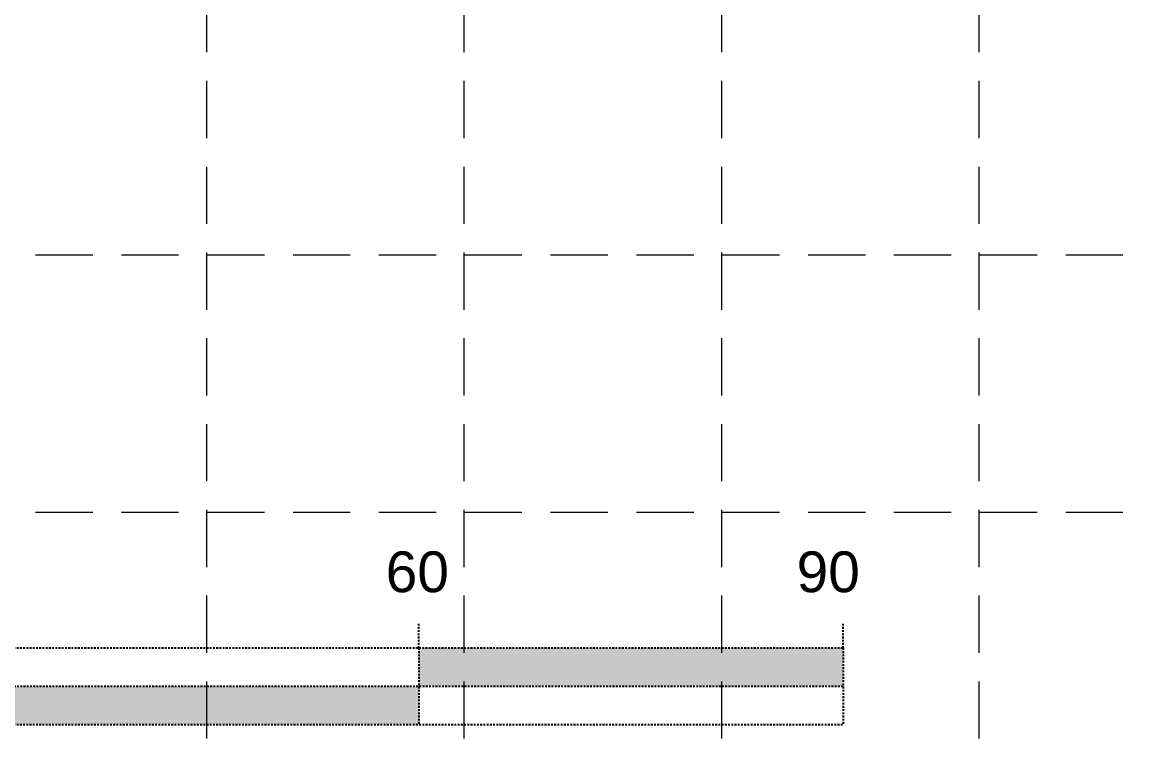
# Model space of a CAD drawing. Header units: inches. Extents: x 2547543 to 2548696, y 7125653 to 7126375.
# Drawn here: x 2547620.7 to 2547698.4, y 7125800.1 to 7125850.6 of the extents above; entities that cross this region are included whole.
import ezdxf

# ---------------------------------------------------------------- set-up
doc = ezdxf.new("R2010")
doc.units = ezdxf.units.IN
doc.header["$MEASUREMENT"] = 0
doc.linetypes.add('HIDDEN', pattern=[0.375, 0.25, -0.125])
doc.linetypes.add('HIDDEN2', pattern=[0.1875, 0.125, -0.0625])
doc.layers.add('C-GRAD-WALL-SIDE', color=2, linetype='HIDDEN2')
doc.layers.add('GRID', color=254, linetype='HIDDEN')
doc.styles.get("Standard").update_dxf_attribs({"font": 'ARIAL.TTF'})

# ---------------------------------------------------------------- blocks, each defined once
blk = doc.blocks.new('A$C5A946EE2')
h = blk.add_hatch(color=7)
h.paths.add_polyline_path([(0.831, 5.346), (0.831, 2.673), (30.503, 2.673), (30.503, 5.346)])
h.paths.add_polyline_path([(60.174, 2.673), (30.503, 2.673), (30.503, 0), (60.174, 0)])
h.paths.add_polyline_path([(60.174, 2.673), (89.846, 2.673), (89.846, 5.346), (60.174, 5.346)])
at = {"color": 7}
for p, q in [((60.174, 5.346), (60.174, 7.127)), ((89.846, 5.346), (89.846, 7.127)), ((30.503, 5.346), (89.846, 5.346)), ((60.174, 5.346), (60.174, 0)), ((89.846, 5.346), (89.846, 0)), ((0.831, 2.673), (89.846, 2.673)), ((30.503, 0), (89.846, 0))]:
    blk.add_line(p, q, dxfattribs=at)
at = {"color": 7, "width": 1}
for s, p in [('60', (57.866, 9.25)), ('90', (86.585, 9.25))]:
    blk.add_text(s, height=2.8485, dxfattribs=at).set_placement(p)

msp = doc.modelspace()

# ---------------------------------------------------------------- linework, layer by layer
at = {"layer": 'GRID', "color": 252, "linetype": 'HIDDEN', "lineweight": 0, "ltscale": 16}
for p, q in [((2547633.523, 7126356.547), (2547633.523, 7125726.297)), ((2547651.523, 7126356.547), (2547651.523, 7125726.297)), ((2547669.523, 7126356.547), (2547669.523, 7125726.297)), ((2547687.523, 7126356.547), (2547687.523, 7125726.297)), ((2547561.583, 7125834.376), (2548677.583, 7125834.376)), ((2547561.583, 7125816.376), (2548677.583, 7125816.376))]:
    msp.add_line(p, q, dxfattribs=at)

# ---------------------------------------------------------------- block references
at = {"layer": 'C-GRAD-WALL-SIDE', "color": 1}
msp.add_blockref('A$C5A946EE2', (2547588.189, 7125801.541), dxfattribs=at)

doc.saveas('drawing.dxf')
